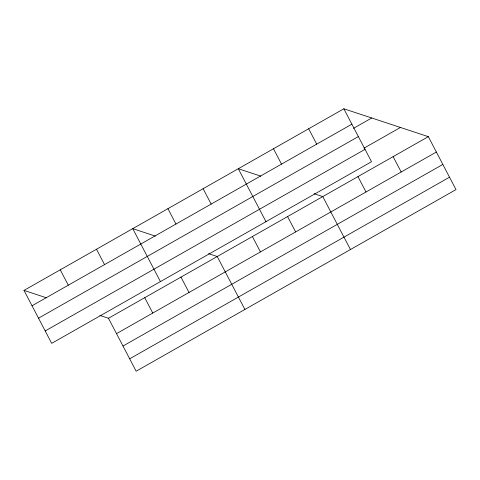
<?xml version="1.0" encoding="UTF-8"?>
<svg xmlns="http://www.w3.org/2000/svg" width="480" height="480" viewBox="0 0 480 480"><rect width="100%" height="100%" fill="white"/><g stroke="black" fill="none" stroke-linecap="round" stroke-linejoin="round"><path stroke-width="0.72" d="M343.848 108.792L371.526 161.736L51.678 343.344L24 290.4L343.848 108.792L428.322 136.656L456 189.6L136.152 371.208L108.474 318.264L99.846 315.42M32.04 305.778L351.888 124.17M353.478 128.346L371.724 117.99M38.52 318.174L358.368 136.566M363.96 148.176L400.446 127.464M45.198 330.948L365.046 149.34M108.474 318.264L428.322 136.656M116.514 333.642L436.362 152.034M122.994 346.038L442.842 164.43M129.672 358.812L449.52 177.204M260.862 176.166L238.296 168.72L265.974 221.664M314.142 193.74L322.77 196.584L350.448 249.528M155.316 236.094L132.75 228.654L160.428 281.598M208.596 253.668L217.224 256.518L244.902 309.462M24 290.4L46.566 297.846M393.138 156.636L401.178 172.014M357.954 176.61L365.994 191.988M308.664 128.772L316.704 144.15M273.48 148.746L281.52 164.124M287.592 216.564L295.632 231.942M252.408 236.538L260.448 251.922M203.112 188.7L211.152 204.078M167.928 208.674L175.968 224.058M180.972 277.098L189.012 292.476M144.726 297.684L152.766 313.062M96.498 249.234L104.538 264.612M60.252 269.82L68.292 285.198"/></g></svg>
